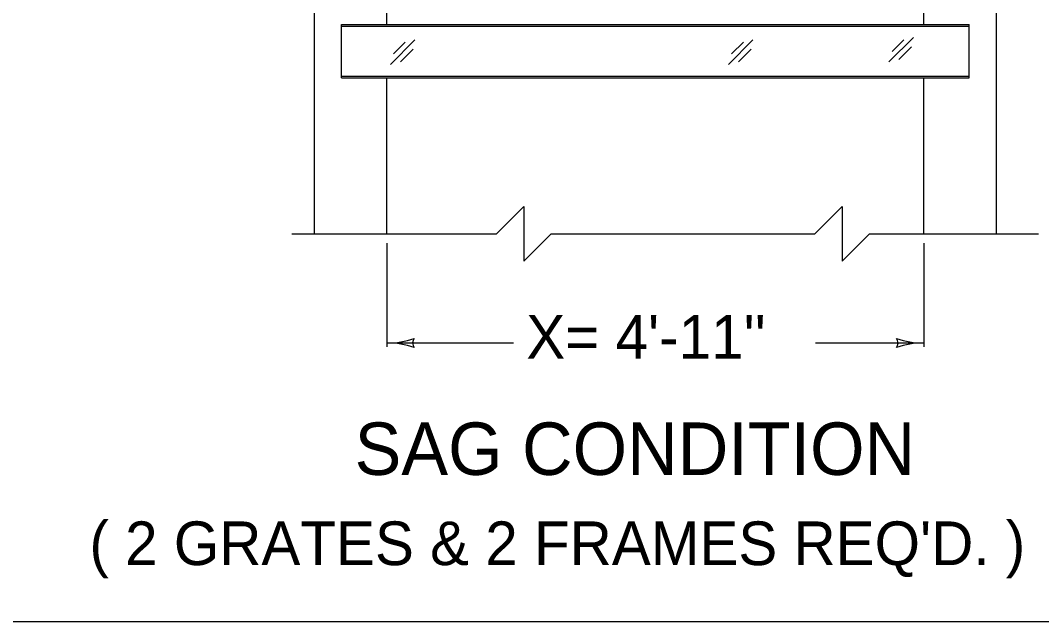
# Model space of a CAD drawing. Extents: x 1000 to 1036.3, y 1000 to 1022.
# Drawn here: x 1014.339 to 1019.016, y 1016.367 to 1019.119 of the extents above; entities that cross this region are included whole.
import ezdxf

# ---------------------------------------------------------------- set-up
doc = ezdxf.new("R2010")
doc.units = 0
doc.layers.add('Level 1', color=7, linetype='Continuous')
doc.layers.add('Level 10', color=7, linetype='Continuous')

msp = doc.modelspace()

# ---------------------------------------------------------------- linework, layer by layer
at = {"layer": 'Level 1'}
for p, q in [((1015.6845, 1019.7259), (1015.6845, 1018.1426)), ((1018.8095, 1018.1426), (1018.8095, 1019.7259)), ((1016.0178, 1019.1009), (1016.0178, 1019.4343)), ((1018.4762, 1019.1009), (1018.4762, 1019.4343)), ((1015.8095, 1019.1009), (1018.6845, 1019.1009)), ((1015.8095, 1018.8562), (1015.8095, 1019.1009)), ((1018.6845, 1018.8562), (1018.6845, 1019.1009)), ((1015.8095, 1019.0931), (1018.6845, 1019.0931)), ((1016.0338, 1018.9178), (1016.1457, 1019.0298)), ((1016.0482, 1018.9663), (1016.1018, 1019.0198)), ((1017.582, 1018.9178), (1017.694, 1019.0298)), ((1017.5965, 1018.9663), (1017.6502, 1019.0198)), ((1018.3172, 1018.9289), (1018.4292, 1019.0409)), ((1018.3317, 1018.9774), (1018.3853, 1019.031)), ((1016.0797, 1018.9296), (1016.1372, 1018.9872)), ((1017.6278, 1018.9296), (1017.6855, 1018.9872)), ((1018.363, 1018.9408), (1018.4207, 1018.9983)), ((1015.8095, 1018.864), (1018.6845, 1018.864)), ((1015.8095, 1018.8562), (1018.6845, 1018.8562)), ((1016.0178, 1018.1426), (1016.0178, 1018.8562)), ((1018.4762, 1018.1426), (1018.4762, 1018.8562)), ((1015.5817, 1018.1426), (1016.3317, 1018.1426)), ((1016.9567, 1018.1426), (1017.79, 1018.1426)), ((1018.415, 1018.1426), (1019.0013, 1018.1426)), ((1016.0178, 1018.099), (1016.0178, 1017.6257)), ((1018.4762, 1018.099), (1018.4762, 1017.6257)), ((1016.0178, 1017.6426), (1016.598, 1017.6426)), ((1017.981, 1017.6426), (1018.4762, 1017.6426))]:
    msp.add_line(p, q, dxfattribs=at)
for points in [[(1016.3317, 1018.1426), (1016.5192, 1018.1426), (1016.6442, 1018.2676), (1016.6442, 1018.0176), (1016.7692, 1018.1426), (1016.9567, 1018.1426)], [(1017.79, 1018.1426), (1017.9775, 1018.1426), (1018.1025, 1018.2676), (1018.1025, 1018.0175), (1018.2275, 1018.1426), (1018.415, 1018.1426)]]:
    msp.add_lwpolyline(points, dxfattribs=at)
for centre, radius, start, end in [((1016.0179, 1018.0335), 0.3909, 270, 288.6688), ((1016.1665, 1017.6425), 0.0313, 138.7746, 220.8913), ((1018.3275, 1017.6426), 0.0313, 318.7746, 40.8913), ((1018.4762, 1018.0335), 0.3909, 251.3472, 269.9939), ((1016.0179, 1018.0335), 0.3909, 269.9878, 270), ((1016.0179, 1017.2516), 0.3909, 71.3472, 89.9939), ((1018.4762, 1017.2516), 0.3909, 90, 108.6688), ((1018.4762, 1017.2516), 0.3909, 89.9878, 90)]:
    msp.add_arc(centre, radius, start, end, dxfattribs=at)
at = {"layer": 'Level 10'}
msp.add_line((1007, 1016.3674), (1021.25, 1016.3674), dxfattribs=at)

# ---------------------------------------------------------------- texts
at = {"layer": 'Level 1'}
for s, height, p in [("X= 4'-11''", 0.2, (1016.6558, 1017.5704)), ('SAG CONDITION', 0.24, (1015.8695, 1017.0387)), ("( 2 GRATES & 2 FRAMES REQ'D. )", 0.2, (1014.655, 1016.6258))]:
    msp.add_text(s, height=height, dxfattribs=at).set_placement(p)

doc.saveas('drawing.dxf')
